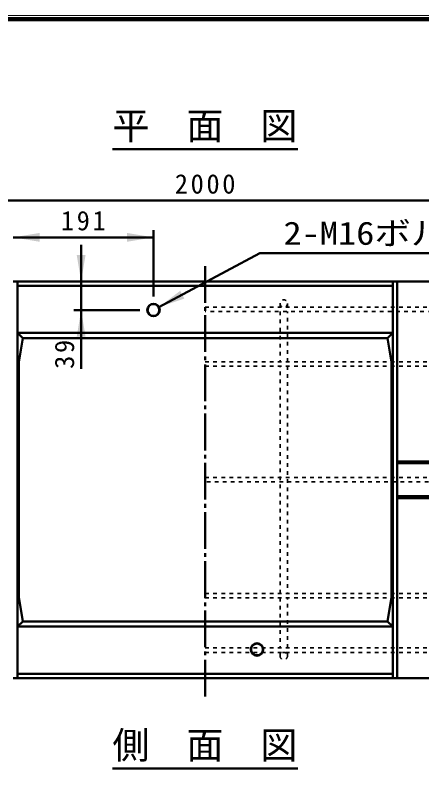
# Model space of a CAD drawing. Units: millimetres, scale not verified. Extents: x 100 to 4105, y 100 to 2870.
# Drawn here: x 2678 to 3231, y 1819 to 2870 of the extents above; entities that cross this region are included whole.
import ezdxf
from ezdxf.enums import TextEntityAlignment as Align

# ---------------------------------------------------------------- set-up
doc = ezdxf.new("R2010")
doc.units = ezdxf.units.MM
doc.header["$LTSCALE"] = 5
doc.linetypes.add('USER1', pattern=[2.2, 1, -1.2])
doc.linetypes.add('USER2', pattern=[13.4, 10, -1.2, 1, -1.2])
doc.layers.add('V-nasSTD', color=7, linetype='Continuous', lineweight=50)
doc.styles.add('ＭＳ ゴシック', font='')
doc.styles.get('ＭＳ ゴシック').set_extended_font_data('MS Gothic')

msp = doc.modelspace()

# ---------------------------------------------------------------- hatches: boundary and pattern name
at = {"layer": 'V-nasSTD'}
for points in [[(2710.5, 2573.887), (2674.5, 2567.887), (2710.5, 2561.887)], [(2829.5, 2561.887), (2865.5, 2567.887), (2829.5, 2573.887)], [(2761, 2543.887), (2767, 2507.887), (2773, 2543.887)], [(2873, 2472.887), (2907.588, 2484.535), (2904.764, 2489.829), (2901.941, 2495.123)], [(2773, 2432.887), (2767, 2468.887), (2761, 2432.887)]]:
    msp.add_hatch(color=256, dxfattribs=at).paths.add_polyline_path(points)

# ---------------------------------------------------------------- linework, layer by layer
at = {"layer": 'V-nasSTD', "lineweight": 100}
msp.add_line((4100, 2865), (105, 2865), dxfattribs=at)
at = {"layer": 'V-nasSTD'}
for p, q in [((2809.597, 2687.887), (3062.403, 2687.887)), ((1936, 2617.887), (3936, 2617.887)), ((2865.5, 2577.887), (2865.5, 2487.387)), ((2674.5, 2567.887), (2865.5, 2567.887)), ((2767, 2557.887), (2767, 2507.887)), ((2873, 2472.887), (3010.44, 2546.192)), ((3010.44, 2546.192), (3310.44, 2546.192)), ((2674.5, 2507.887), (2680.5, 2507.887)), ((2680.5, 2507.887), (2674.5, 2507.887)), ((2680.5, 2507.887), (3191.5, 2507.887)), ((2680.5, 2507.887), (2680.5, 1967.887)), ((2680.5, 2501.887), (3191.5, 2501.887)), ((2767, 2468.887), (2767, 2507.887)), ((3191.5, 2507.887), (3197.5, 2507.887)), ((3191.5, 2507.887), (3191.5, 1967.887)), ((3191.5, 2507.887), (3191.5, 2437.887)), ((3191.5, 2507.887), (3197.5, 2507.887)), ((3936, 2507.887), (3197.5, 2507.887)), ((3197.5, 2507.887), (3197.5, 1967.887)), ((2847, 2468.887), (2757, 2468.887)), ((2767, 2388.887), (2767, 2468.887)), ((2680.5, 2437.887), (3191.5, 2437.887)), ((2687.687, 2430.716), (2680.5, 2437.887)), ((2687.687, 2430.716), (2682.25, 2397.887)), ((3184.313, 2430.716), (2687.687, 2430.716)), ((3184.313, 2430.716), (3191.5, 2437.887)), ((3184.313, 2430.716), (3189.75, 2397.887)), ((2682.25, 2397.887), (2682.25, 2077.887)), ((3189.75, 2397.887), (3189.75, 2077.887)), ((3197.5, 2262.887), (3936, 2262.887)), ((3197.5, 2260.387), (3936, 2260.387)), ((3197.5, 2215.387), (3936, 2215.387)), ((3197.5, 2212.887), (3936, 2212.887)), ((2687.687, 2045.057), (2682.25, 2077.887)), ((3184.313, 2045.057), (3189.75, 2077.887)), ((2687.687, 2045.057), (2680.5, 2037.887)), ((2687.687, 2045.057), (3184.313, 2045.057)), ((3184.313, 2045.057), (3191.5, 2037.887)), ((2680.5, 2037.887), (3191.5, 2037.887)), ((2674.5, 1967.887), (2680.5, 1967.887)), ((2674.5, 1967.887), (2680.5, 1967.887)), ((2680.5, 1973.887), (3191.5, 1973.887)), ((2680.5, 1967.887), (3191.5, 1967.887)), ((3197.5, 1967.887), (3191.5, 1967.887)), ((3197.5, 1967.887), (3191.5, 1967.887)), ((3197.5, 1967.887), (3191.5, 1967.887)), ((3197.5, 1967.887), (3191.5, 1967.887)), ((3197.5, 1967.887), (3936, 1967.887)), ((2809.597, 1844.655), (3062.403, 1844.655))]:
    msp.add_line(p, q, dxfattribs=at)
at = {"layer": 'V-nasSTD', "linetype": 'USER2'}
msp.add_line((2936, 1942.887), (2936, 2532.887), dxfattribs=at)
at = {"layer": 'V-nasSTD', "linetype": 'USER1', "lineweight": 35}
for p, q in [((2936, 2472.887), (3245, 2472.887)), ((3038, 2472.887), (3038, 2477.887)), ((3048, 2472.887), (3048, 2477.887)), ((3245, 2466.887), (2936, 2466.887)), ((3038, 2466.887), (3038, 2398.529)), ((3048, 2398.529), (3048, 2466.887)), ((2936, 2398.529), (3252, 2398.529)), ((2936, 2392.529), (3252, 2392.529)), ((3038, 2083.244), (3038, 2392.529)), ((3048, 2392.529), (3048, 2083.244)), ((2936, 2240.887), (3911, 2240.887)), ((3911, 2234.887), (2936, 2234.887)), ((2936, 2083.244), (3252, 2083.244)), ((2936, 2077.244), (3252, 2077.244)), ((3038, 2077.244), (3038, 2008.887)), ((3048, 2008.887), (3048, 2077.244)), ((2936, 2008.887), (3245, 2008.887)), ((2936, 2002.887), (3245, 2002.887)), ((3038, 2002.887), (3038, 1997.887)), ((3048, 2002.887), (3048, 1997.887))]:
    msp.add_line(p, q, dxfattribs=at)
at = {"layer": 'V-nasSTD', "lineweight": 13}
msp.add_lwpolyline([(100, 100), (100, 2870), (4105, 2870), (4105, 100)], close=True, dxfattribs=at)
at = {"layer": 'V-nasSTD', "linetype": 'USER1', "lineweight": 35}
for centre in [(3043, 2477.887), (3043, 1997.887)]:
    msp.add_circle(centre, 5, dxfattribs=at)
at = {"layer": 'V-nasSTD'}
for centre, radius in [((2865.5, 2468.887), 8.5), ((2865.5, 2468.887), 8), ((3006.5, 2006.887), 8.5), ((3006.5, 2006.887), 8)]:
    msp.add_circle(centre, radius, dxfattribs=at)

# ---------------------------------------------------------------- texts
at = {"layer": 'V-nasSTD', "style": 'ＭＳ ゴシック'}
for s, p in [('平\u3000面\u3000図', (2809.597, 2738.287)), ('側\u3000面\u3000図', (2809.597, 1895.055))]:
    msp.add_text(s, height=36.95, dxfattribs=at).set_placement(p, align=Align.TOP_LEFT)
at = {"layer": 'V-nasSTD', "style": 'ＭＳ ゴシック', "width": 1.15}
msp.add_text('2-M16ボルト', height=31.67, dxfattribs=at).set_placement((3042.6, 2589.392), align=Align.TOP_LEFT)
at = {"layer": 'V-nasSTD', "char_height": 26.39, "attachment_point": 1, "style": 'ＭＳ ゴシック'}
for s, insert in [('\\T1.2;2000', (2894.6, 2653.887)), ('\\T1.2;191', (2739.4, 2603.887))]:
    msp.add_mtext(s, dxfattribs=dict(at, insert=insert))
at = {"layer": 'V-nasSTD', "insert": (2731, 2388.887), "char_height": 26.39, "attachment_point": 1, "rotation": 90, "style": 'ＭＳ ゴシック'}
msp.add_mtext('\\T1.2;39', dxfattribs=at)

doc.saveas('drawing.dxf')
